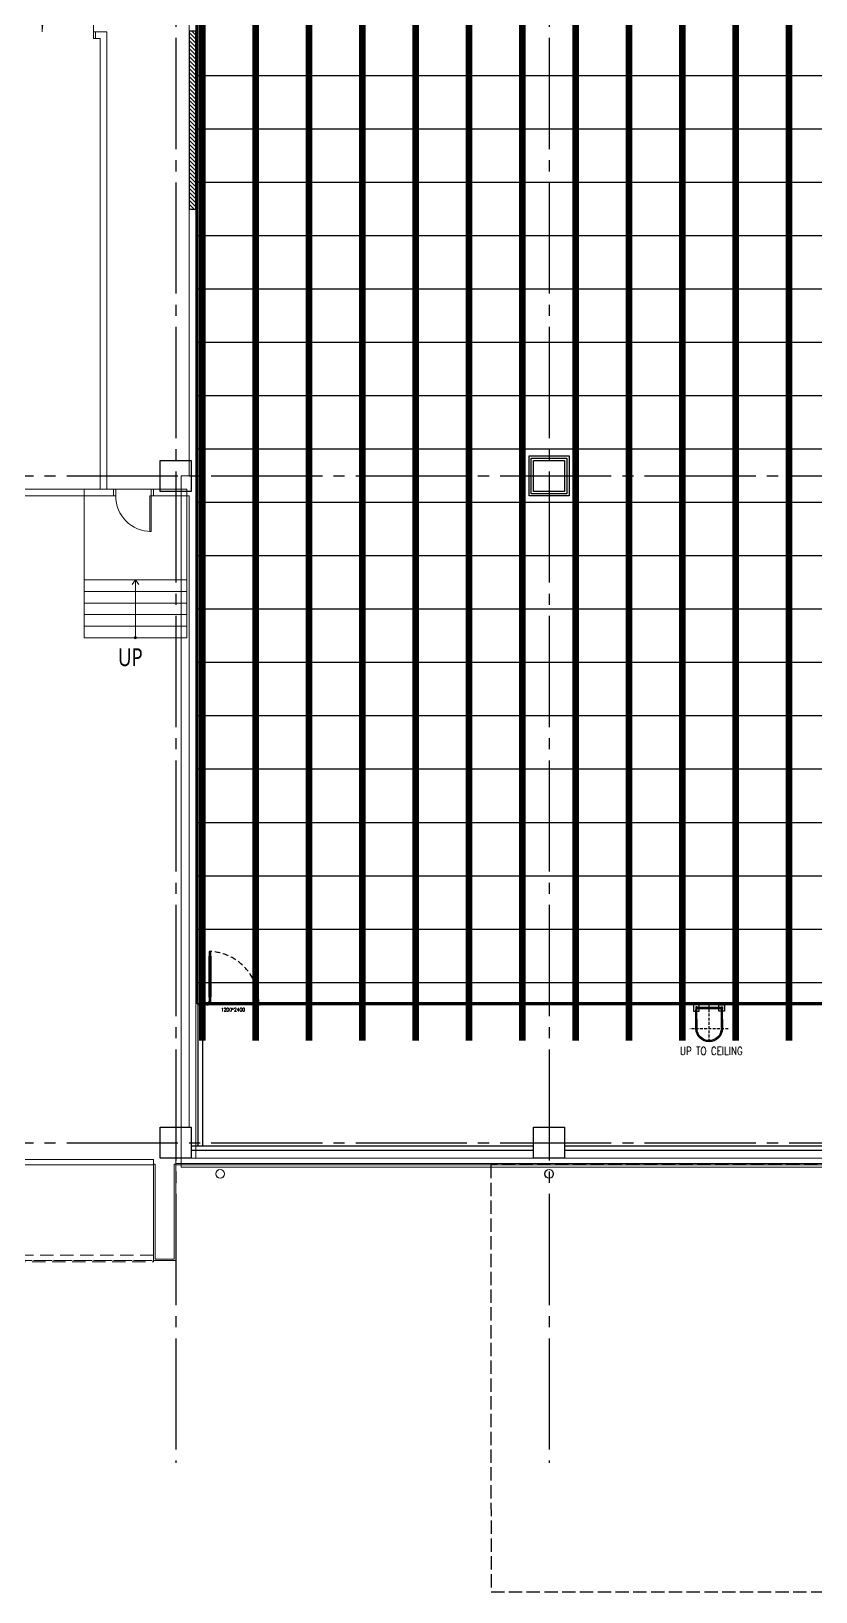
# Model space of a CAD drawing. Header units: millimetres. Extents: x -960 to 41501, y -1010 to 11880.
# Drawn here: x 1475 to 3240, y -1010 to 2500 of the extents above; entities that cross this region are included whole.
import ezdxf
from ezdxf.enums import TextEntityAlignment as Align

# ---------------------------------------------------------------- set-up
doc = ezdxf.new("R2010")
doc.units = ezdxf.units.MM
doc.header["$LTSCALE"] = 100
for name, pattern in [('188K-SM-03-F10-ARCH-PA-Y2257103$0$18P6-SM-03-C40-ARCH-PA-Y2211058$0$DASHED', [19.05, 12.7, -6.35]), ('188K-SM-03-F10-ARCH-PA-Y2257103$0$AP5A-SM-03-F20-ARCH-PA-Y2230801+Y2230803$0$ALL-PA-TXT-Y2221201$0$DASHED', [19.05, 12.7, -6.35]), ('X-S-FAB-L10$0$COL-CEN-LIN', [3.25, 2.5, -0.25, 0.25, -0.25]), ('X-S-FAB-L10$0$HIDDEN', [0.4, 0.3, -0.1]), ('X-S-FAB-L10$0$JJP_虛線(退縮線、投影線、地下室範圍、非屬本工程、圖面分區)', [0.45, 0.3, -0.15])]:
    doc.linetypes.add(name, pattern=pattern)
for name, color, linetype in [('0-XREF', 7, 'Continuous'), ('188K-SM-03-F10-ARCH-CEIL-Y2257103$0$K-CEIL-4.2', 6, 'Continuous'), ('188K-SM-03-F10-ARCH-CEIL-Y2257103$0$K-CEIL-4.2-AREA', 6, 'Continuous'), ('188K-SM-03-F10-ARCH-CEIL-Y2257103$0$K-鋼構', 111, 'Continuous'), ('188K-SM-03-F10-ARCH-PA-Y2257103$0$K-0-TXT-高度', 1, 'Continuous'), ('188K-SM-03-F10-ARCH-PA-Y2257103$0$K-Door', 53, 'Continuous'), ('188K-SM-03-F10-ARCH-PA-Y2257103$0$K-P-LAD-420', 53, 'Continuous'), ('188K-SM-03-F10-ARCH-PA-Y2257103$0$K-P1S-4.2-單抗', 53, 'Continuous'), ('188K-SM-03-F10-ARCH-PA-Y2257103$0$K-岩棉 2hr 7.5-單抗', 53, 'Continuous'), ('188K-SM-03-F10-ARCH-PA-Y2257103$0$K-岩棉 2hr 7.5-非抗', 53, 'Continuous'), ('X-S-FAB-L10$0$0-DIM-TXT', 8, 'Continuous'), ('X-S-FAB-L10$0$A-OBJE-MEP', 8, 'Continuous'), ('X-S-FAB-L10$0$A-STRS', 8, 'Continuous'), ('X-S-FAB-L10$0$A-TEXT', 8, 'Continuous'), ('X-S-FAB-L10$0$A-WALL-EX', 8, 'Continuous'), ('X-S-FAB-L10$0$A-WALL-IN', 8, 'Continuous'), ('X-S-FAB-L10$0$A-WALL-IN.200K', 8, 'Continuous'), ('X-S-FAB-L10$0$BLOCK', 8, 'Continuous'), ('X-S-FAB-L10$0$CCL', 8, 'X-S-FAB-L10$0$COL-CEN-LIN'), ('X-S-FAB-L10$0$COL-S', 8, 'Continuous'), ('X-S-FAB-L10$0$Door', 8, 'Continuous'), ('X-S-FAB-L10$0$HID', 8, 'X-S-FAB-L10$0$HIDDEN'), ('X-S-FAB-L10$0$S-FNDN', 8, 'Continuous'), ('X-S-FAB-L10$0$S-SLAB-SHOW', 8, 'Continuous'), ('X-S-FAB-L10$0$WALL_188K_IN', 8, 'Continuous')]:
    doc.layers.add(name, color=color, linetype=linetype)
doc.layers.add('188K-SM-03-F10-ARCH-CEIL-Y2257103$0$K-吊點-標準', color=6, linetype='Continuous', lineweight=9)
doc.styles.add('188K-SM-03-F10-ARCH-PA-Y2257103$0$18P2-XFDP10$0$AA-TXT', font='simplex.shx', dxfattribs={"width": 0.8, "bigfont": 'chineset.shx'})
doc.styles.add('188K-SM-03-F10-ARCH-PA-Y2257103$0$AP5A-SM-03-F20-ARCH-PA-Y2230801+Y2230803$0$ALL-PA-TXT-Y2221201$0$Standard', font='txt.shx', dxfattribs={"bigfont": 'chineset.shx'})
doc.styles.add('X-S-FAB-L10$0$CHINA', font='simplex.shx', dxfattribs={"width": 0.75, "bigfont": 'chineset.shx'})
doc.styles.add('X-S-FAB-L10$0$Standard', font='', dxfattribs={"width": 0.8})
doc.styles.add('X-S-FAB-L10$0$TG_NOTE_TEXT', font='simplex.shx', dxfattribs={"width": 0.75, "bigfont": 'chineset.shx'})
doc.styles.get('X-S-FAB-L10$0$Standard').set_extended_font_data('Microsoft JhengHei')

# ---------------------------------------------------------------- blocks, each defined once
blk = doc.blocks.new('X-S-FAB-L10$0$FAB2-L05')
at = {"layer": 'X-S-FAB-L10$0$CCL'}
for p, q in [((-24360, 11005), (-24360, 0)), ((-23520, 11005), (-23520, 0)), ((-26880, 2220), (1210, 2220)), ((-26880, 720), (1210, 720))]:
    blk.add_line(p, q, dxfattribs=at)
at = {"layer": 'X-S-FAB-L10$0$COL-S'}
for points in [[(-24395, 2255), (-24325, 2255), (-24325, 2185), (-24395, 2185)], [(-23555, 2255), (-23485, 2255), (-23485, 2185), (-23555, 2185)], [(-24395, 755), (-24325, 755), (-24325, 685), (-24395, 685)], [(-23555, 755), (-23485, 755), (-23485, 685), (-23555, 685)]]:
    blk.add_lwpolyline(points, close=True, dxfattribs=at)
blk = doc.blocks.new('X-S-FAB-L10$0$萬用門(22改)-REVISED[9]_1')
at = {"layer": 'X-S-FAB-L10$0$Door', "color": 4, "lineweight": 0}
for p, q in [((1665, 1470), (1660, 1470)), ((1660, 1470), (1660, 1455)), ((1660, 1455), (1665, 1455)), ((1665, 1455), (1665, 1470)), ((1742, 1375), (1742, 1455)), ((1742, 1455), (1745, 1455)), ((1750, 1470), (1745, 1470)), ((1745, 1470), (1745, 1455)), ((1745, 1455), (1745, 1375)), ((1745, 1455), (1750, 1455)), ((1750, 1455), (1750, 1470)), ((1745, 1375), (1742, 1375))]:
    blk.add_line(p, q, dxfattribs=at)
blk.add_arc((1745, 1455), 80, 180, 270, dxfattribs=at)
blk = doc.blocks.new('X-S-FAB-L10')
at = {"layer": 'X-S-FAB-L10$0$WALL_188K_IN'}
h = blk.add_hatch(dxfattribs=at)
h.set_pattern_fill('LINE', color=256, scale=2, angle=135)
h.set_pattern_definition([(135, (1845, 2401.6165), (-4.49013, -4.49013), [])])
h.paths.add_polyline_path([(1845, 2100), (1845, 2500), (1830, 2500), (1830, 2100)])
at = {"layer": 'X-S-FAB-L10$0$A-OBJE-MEP', "lineweight": 0, "flags": 128}
for points in [[(1909.5, -70, 1), (1890.5, -70, 1)], [(2649.5, -70, 1), (2630.5, -70, 1)]]:
    blk.add_lwpolyline(points, format="xyb", close=True, dxfattribs=at)
at = {"layer": 'X-S-FAB-L10$0$A-OBJE-MEP', "lineweight": 0}
for centre in [(1900, -70), (2640, -70)]:
    blk.add_circle(centre, 10, dxfattribs=at)
at = {"layer": 'X-S-FAB-L10$0$A-STRS', "lineweight": 0}
for p, q in [((1825, 1266), (1594, 1266)), ((1594, 1266), (1594, 1136)), ((1825, 1266), (1594, 1266)), ((1594, 1266), (1594, 1240)), ((1709.5, 1266), (1702, 1256)), ((1709.5, 1240), (1709.5, 1266)), ((1717, 1256), (1709.5, 1266)), ((1825, 1136), (1825, 1266)), ((1825, 1240), (1825, 1266)), ((1594, 1240), (1825, 1240)), ((1825, 1240), (1594, 1240)), ((1594, 1240), (1594, 1214)), ((1594, 1240), (1825, 1240)), ((1709.5, 1162), (1709.5, 1240)), ((1825, 1214), (1825, 1240)), ((1594, 1214), (1825, 1214)), ((1825, 1214), (1594, 1214)), ((1594, 1214), (1594, 1188)), ((1594, 1214), (1825, 1214)), ((1825, 1188), (1825, 1214)), ((1594, 1188), (1825, 1188)), ((1825, 1188), (1594, 1188)), ((1594, 1188), (1594, 1162)), ((1594, 1188), (1825, 1188)), ((1594, 1162), (1825, 1162)), ((1825, 1162), (1594, 1162)), ((1594, 1162), (1594, 1136)), ((1594, 1162), (1825, 1162)), ((1709.5, 1136), (1709.5, 1162)), ((1825, 1162), (1825, 1188)), ((1825, 1136), (1825, 1162)), ((1594, 1136), (1825, 1136)), ((1594, 1136), (1825, 1136))]:
    blk.add_line(p, q, dxfattribs=at)
at = {"layer": 'X-S-FAB-L10$0$A-STRS', "lineweight": 0, "flags": 128}
blk.add_lwpolyline([(1712, 1136, 1), (1707, 1136, 1)], format="xyb", close=True, dxfattribs=at)
at = {"layer": 'X-S-FAB-L10$0$A-WALL-EX', "lineweight": 0}
blk.add_line((6815, -46.5), (1800, -46.5), dxfattribs=at)
at = {"layer": 'X-S-FAB-L10$0$A-WALL-EX', "linetype": 'X-S-FAB-L10$0$JJP_虛線(退縮線、投影線、地下室範圍、非屬本工程、圖面分區)', "lineweight": 0}
blk.add_line((-38, -265), (1750, -265), dxfattribs=at)
at = {"layer": 'X-S-FAB-L10$0$A-WALL-EX', "lineweight": 0, "flags": 128}
for points in [[(6815, -35), (1800, -35)], [(1800, -46.5), (1800, -35)], [(1750, -38), (1450, -38)], [(1450, -50), (1750, -50)], [(1750, -50), (1750, -38)], [(1753.5, -48.2), (1750, -48.2)], [(1750, -48.2), (1750, -261.5)], [(1750, -50), (1750, -265)], [(1750, -50), (1750, -265)], [(1750, -50), (1750, -265)], [(1750, -50), (1750, -265)], [(1753.5, -261.5), (1753.5, -48.2)], [(1800, -48.2), (1796.5, -48.2)], [(1796.5, -48.2), (1796.5, -261.5)], [(1800, -48.2), (1800, -46.5)], [(1800, -265), (1800, -50)], [(1800, -50), (6815, -50)], [(1800, -50), (6815, -50)], [(1800, -50), (6815, -50)], [(1800, -50), (6815, -50)], [(1800, -50), (6815, -50)], [(1800, -50), (6815, -50)], [(1800, -50), (6815, -50)], [(1800, -50), (6815, -50)], [(1750, -265), (1753.5, -265)], [(1796.5, -261.5), (1753.5, -261.5)], [(1753.5, -265), (1796.5, -265)], [(1796.5, -265), (1800, -265)]]:
    blk.add_lwpolyline(points, dxfattribs=at)
at = {"layer": 'X-S-FAB-L10$0$A-WALL-EX', "linetype": 'X-S-FAB-L10$0$JJP_虛線(退縮線、投影線、地下室範圍、非屬本工程、圖面分區)', "lineweight": 0, "flags": 128}
for points in [[(-53, -268), (1750, -268)], [(-50, -265), (1750, -265)], [(1750, -253), (-38, -253)], [(1750, -253), (-38, -253)], [(1750, -253), (-38, -253)], [(-38, -265), (1750, -265)], [(1750, -268), (1750, -253)], [(1750, -265), (1750, -253)], [(1750, -265), (1750, -253)], [(1750, -265), (1750, -265)]]:
    blk.add_lwpolyline(points, dxfattribs=at)
at = {"layer": 'X-S-FAB-L10$0$A-WALL-IN', "lineweight": 0}
for p, q in [((1845, 2500), (1830, 2500)), ((1845, 2100), (1830, 2100)), ((1660, 1455), (1660, 1470)), ((1750, 1455), (1750, 1470))]:
    blk.add_line(p, q, dxfattribs=at)
at = {"layer": 'X-S-FAB-L10$0$A-WALL-IN', "lineweight": 0, "flags": 128}
for points in [[(1845, 2500), (1845, 6750)], [(1830, 2755), (1830, 2500)], [(1830, 2100), (1830, 1535)], [(1845, -35), (1845, 2100)], [(-38.1, 1455), (1660, 1455)], [(1660, 1470), (935, 1470)], [(1765, 1470), (1750, 1470)], [(1750, 1455), (1830, 1455)], [(1830, 1455), (1830, 35)], [(1835, -35), (1845, -35)]]:
    blk.add_lwpolyline(points, dxfattribs=at)
at = {"layer": 'X-S-FAB-L10$0$A-WALL-IN.200K', "lineweight": 0}
for p, q in [((1620, 2499), (1624.3, 2499)), ((1620, 2484), (1620, 2499)), ((1645, 2499), (1620, 2499)), ((1645, 2499), (1645, 2484)), ((1620, 2484), (1624.3, 2484)), ((1620, 2484), (1630, 2484)), ((1630, 2484), (1630, 1470)), ((1645, 1470), (1645, 2484))]:
    blk.add_line(p, q, dxfattribs=at)
at = {"layer": 'X-S-FAB-L10$0$COL-S'}
for p, q in [((1765, 1535), (1835, 1535)), ((1765, 1465), (1765, 1535)), ((1835, 1535), (1835, 1465)), ((2605, 1535), (2675, 1535)), ((2605, 1465), (2605, 1535)), ((2675, 1535), (2675, 1465)), ((1835, 1465), (1765, 1465)), ((2675, 1465), (2605, 1465)), ((1765, 35), (1835, 35)), ((1765, -35), (1765, 35)), ((1835, 35), (1835, -35)), ((2605, 35), (2675, 35)), ((2605, -35), (2605, 35)), ((2675, 35), (2675, -35)), ((1835, -35), (1765, -35)), ((2675, -35), (2605, -35))]:
    blk.add_line(p, q, dxfattribs=at)
at = {"layer": 'X-S-FAB-L10$0$Door', "lineweight": 0}
for p, q in [((1615, 2499), (1615, 2614)), ((1615, 2484), (1615, 2499)), ((1615, 2499), (1620, 2499)), ((1620, 2499), (1620, 2484)), ((1620, 2484), (1620, 2499)), ((1620, 2484), (1620, 2499)), ((1620, 2499), (1624.3, 2499)), ((1620, 2499), (1624.3, 2499)), ((1620, 2484), (1615, 2484)), ((1620, 2484), (1624.3, 2484)), ((1620, 2484), (1624.3, 2484))]:
    blk.add_line(p, q, dxfattribs=at)
for centre, start, end in [((1385, 2499), 0, 90), ((1615, 2499), 90, 180)]:
    blk.add_arc(centre, 115, start, end, dxfattribs=at)
at = {"layer": 'X-S-FAB-L10$0$HID'}
for p, q in [((6803.5, -50), (2509.1, -50)), ((2509.1, -50), (2509.4, -1010)), ((2509.4, -1010), (17209, -1010))]:
    blk.add_line(p, q, dxfattribs=at)
at = {"layer": 'X-S-FAB-L10$0$S-FNDN', "lineweight": 0, "flags": 128}
blk.add_lwpolyline([(4350, 7470), (1830, 7470), (1830, 1500), (1812.5, 1500), (1812.5, -55), (9330, -55), (9330, 7470)], close=True, dxfattribs=at)
at = {"layer": 'X-S-FAB-L10$0$S-SLAB-SHOW', "lineweight": 0, "flags": 128}
blk.add_lwpolyline([(1594, 1266), (1825, 1266), (1825, 1470), (1594, 1470)], close=True, dxfattribs=at)
at = {"layer": 'X-S-FAB-L10$0$WALL_188K_IN'}
blk.add_lwpolyline([(1845, 2100), (1845, 2500), (1830, 2500), (1830, 2100)], close=True, dxfattribs=at)
at = {"layer": 'X-S-FAB-L10$0$BLOCK'}
blk.add_blockref('X-S-FAB-L10$0$FAB2-L05', (26160, -720), dxfattribs=at)
at = {"layer": 'X-S-FAB-L10$0$Door', "lineweight": 0}
blk.add_blockref('X-S-FAB-L10$0$萬用門(22改)-REVISED[9]_1', (0, 0), dxfattribs=at)
at = {"style": 'X-S-FAB-L10$0$TG_NOTE_TEXT', "width": 0.5, "flags": 1}
for p in [(7463.3, 9020), (18268.3, 8649), (11197.8, 4800.2), (16485.8, 4800.2), (25420.3, 2635), (13360, 320, 0), (7463.3, -33.3)]:
    blk.add_attdef('WH', text='', height=20, dxfattribs=at).set_placement(p, align=Align.BOTTOM_LEFT)
at = {"width": 0.5}
for style, p in [('X-S-FAB-L10$0$TG_NOTE_TEXT', (7585, 9020)), ('X-S-FAB-L10$0$TG_NOTE_TEXT', (18390, 8649)), ('X-S-FAB-L10$0$TG_NOTE_TEXT', (11117.5, 4813.5)), ('X-S-FAB-L10$0$TG_NOTE_TEXT', (16607.5, 4813.5)), ('X-S-FAB-L10$0$TG_NOTE_TEXT', (25350, 2635)), ('X-S-FAB-L10$0$Standard', (13129.4, 325, 0)), ('X-S-FAB-L10$0$TG_NOTE_TEXT', (7585, -20))]:
    blk.add_attdef('DESC', text='', height=10, dxfattribs=dict(at, style=style)).set_placement(p, align=Align.BOTTOM_LEFT)
for tag, style, p in [('TYPE', 'X-S-FAB-L10$0$TG_NOTE_TEXT', (7619.3, 9020)), ('NO', 'X-S-FAB-L10$0$TG_NOTE_TEXT', (7650.1, 9020)), ('TYPE', 'X-S-FAB-L10$0$TG_NOTE_TEXT', (18424.2, 8649)), ('NO', 'X-S-FAB-L10$0$TG_NOTE_TEXT', (18455, 8649)), ('NO', 'X-S-FAB-L10$0$TG_NOTE_TEXT', (11088.6, 4813.5)), ('TYPE', 'X-S-FAB-L10$0$TG_NOTE_TEXT', (11151.8, 4813.5)), ('TYPE', 'X-S-FAB-L10$0$TG_NOTE_TEXT', (16641.8, 4813.5)), ('NO', 'X-S-FAB-L10$0$TG_NOTE_TEXT', (16672.6, 4813.5)), ('NO', 'X-S-FAB-L10$0$TG_NOTE_TEXT', (25313, 2635)), ('TYPE', 'X-S-FAB-L10$0$TG_NOTE_TEXT', (25350, 2635)), ('NO', 'X-S-FAB-L10$0$Standard', (13100, 320, 0)), ('TYPE', 'X-S-FAB-L10$0$Standard', (13129.4, 320, 0)), ('TYPE', 'X-S-FAB-L10$0$TG_NOTE_TEXT', (7619.3, -20)), ('NO', 'X-S-FAB-L10$0$TG_NOTE_TEXT', (7650.1, -20))]:
    blk.add_attdef(tag, text='', height=10, dxfattribs=dict(at, style=style)).set_placement(p, align=Align.BOTTOM_RIGHT)
for rotation, style, p in [(180, 'X-S-FAB-L10$0$Standard', (317.6, 7480)), (180, 'X-S-FAB-L10$0$Standard', (1217.6, 7480)), (90, 'X-S-FAB-L10$0$TG_NOTE_TEXT', (24310, 3647.5)), (270, 'X-S-FAB-L10$0$TG_NOTE_TEXT', (17080, 1605))]:
    blk.add_attdef('DESC', text='', height=10, rotation=rotation, dxfattribs=dict(at, style=style)).set_placement(p, align=Align.BOTTOM_LEFT)
for tag, rotation, style, p in [('TYPE', 180, 'X-S-FAB-L10$0$Standard', (317.6, 7480)), ('NO', 180, 'X-S-FAB-L10$0$Standard', (347, 7480)), ('TYPE', 180, 'X-S-FAB-L10$0$Standard', (1217.6, 7480)), ('NO', 180, 'X-S-FAB-L10$0$Standard', (1247, 7480)), ('TYPE', 90, 'X-S-FAB-L10$0$TG_NOTE_TEXT', (24310, 3647.5)), ('NO', 90, 'X-S-FAB-L10$0$TG_NOTE_TEXT', (24310, 3610.5)), ('TYPE', 270, 'X-S-FAB-L10$0$TG_NOTE_TEXT', (17080, 1605)), ('NO', 270, 'X-S-FAB-L10$0$TG_NOTE_TEXT', (17080, 1573))]:
    blk.add_attdef(tag, text='', height=10, rotation=rotation, dxfattribs=dict(at, style=style)).set_placement(p, align=Align.BOTTOM_RIGHT)
at = {"style": 'X-S-FAB-L10$0$TG_NOTE_TEXT', "width": 0.5, "flags": 1}
for rotation, p in [(180, (43, 7480)), (180, (943, 7480)), (90, (24310, 3717.8)), (270, (17080, 1711.7))]:
    blk.add_attdef('WH', text='', height=20, rotation=rotation, dxfattribs=at).set_placement(p, align=Align.BOTTOM_LEFT)
at = {"layer": 'X-S-FAB-L10$0$0-DIM-TXT', "style": 'X-S-FAB-L10$0$CHINA', "width": 0.75}
for p in [(667.4, 7855.1, -2689.4), (22627.4, 6728.8), (25644.7, 6728.8), (24778.8, 5569.1), (1118.3, 4980), (417.8, 4594.6), (23874.8, 4355), (22927.4, 4330.1), (23749.9, 3901.4), (417.8, 3765.2), (1118.3, 3730), (417.8, 3115.8), (536.9, 2227.8), (16909, 1782.7), (888.4, 880.5), (16977.4, 750), (18878.8, 750), (21364, 526.9), (25641.2, 553.2)]:
    blk.add_attdef('HIG', text='', height=80, dxfattribs=at).set_placement(p, align=Align.MIDDLE_LEFT)
at = {"layer": 'X-S-FAB-L10$0$A-TEXT', "style": 'X-S-FAB-L10$0$Standard', "width": 0.8}
blk.add_text('UP', height=40, dxfattribs=at).set_placement((1670.2, 1072.3))
blk = doc.blocks.new('188K-SM-03-F10-ARCH-CEIL-Y2257103$0$A$C2CA95053')
h = blk.add_hatch(color=256)
edge = h.paths.add_edge_path()
edge.add_arc((0, 0), 0.5, 0, 360)
for p, q in [((3.2, 3.2), (-3.2, -3.2)), ((3.2, -3.2), (-3.2, 3.2))]:
    blk.add_line(p, q)
blk.add_lwpolyline([(-1.6, 2.5), (-1.6, -2.5), (1.6, -2.5), (1.6, 2.5)], close=True)
for radius in [4.5, 0.5]:
    blk.add_circle((0, 0), radius)
blk = doc.blocks.new('188K-SM-03-F10-ARCH-CEIL-Y2257103$0$天花板吊點-附調整片 - 3_8_螺桿吊架 100 mm 高調整片-V1-1FL')
blk.add_blockref('188K-SM-03-F10-ARCH-CEIL-Y2257103$0$A$C2CA95053', (0, 0))
blk = doc.blocks.new('188K-SM-03-F10-ARCH-CEIL-Y2257103')
at = {"layer": '188K-SM-03-F10-ARCH-CEIL-Y2257103$0$K-CEIL-4.2'}
for p, q in [((1860, 312.7), (1860, 8632.2)), ((1980, 312.7), (1980, 8632.2)), ((2100, 312.7), (2100, 8632.2)), ((2220, 312.7), (2220, 8632.2)), ((2340, 312.7), (2340, 8632.2)), ((2460, 312.7), (2460, 8632.2)), ((2580, 312.7), (2580, 8632.2)), ((2700, 312.7), (2700, 8632.2)), ((2820, 312.7), (2820, 8632.2)), ((2940, 312.7), (2940, 8632.2)), ((3060, 312.7), (3060, 8632.2)), ((3180, 312.7), (3180, 8632.2)), ((24297.2, 2400), (1847.7, 2400)), ((5047.2, 2280), (1847.7, 2280)), ((5047.2, 2160), (1847.7, 2160)), ((16747.2, 2040), (1847.7, 2040)), ((16747.2, 1920), (1847.7, 1920)), ((16747.2, 1800), (1847.7, 1800)), ((16747.2, 1680), (1847.7, 1680)), ((16747.2, 1560), (1847.7, 1560)), ((16747.2, 1440), (1847.7, 1440)), ((16747.2, 1320), (1847.7, 1320)), ((16747.2, 1200), (1847.7, 1200)), ((16747.2, 1080), (1847.7, 1080)), ((16747.2, 960), (1847.7, 960)), ((16747.2, 840), (1847.7, 840)), ((16747.2, 720), (1847.7, 720)), ((16747.2, 600), (1847.7, 600)), ((16747.2, 480), (1847.7, 480)), ((16747.2, 360), (1847.7, 360))]:
    blk.add_line(p, q, dxfattribs=at)
at = {"layer": '188K-SM-03-F10-ARCH-CEIL-Y2257103$0$K-CEIL-4.2-AREA', "elevation": 0}
blk.add_lwpolyline([(16747.2, 312.7), (14882.2, 312.7), (14882.2, 42.7), (14157.7, 42.7), (14157.7, 312.7), (1847.7, 312.7), (1847.7, 8305.8), (1767.7, 8305.8), (1767.7, 8632.2), (17592.2, 8632.2)], dxfattribs=at)
at = {"layer": '188K-SM-03-F10-ARCH-CEIL-Y2257103$0$K-CEIL-4.2-AREA'}
blk.add_lwpolyline([(2605, 1535), (2675, 1535), (2675, 1465), (2605, 1465)], close=True, dxfattribs=at)
at = {"layer": '188K-SM-03-F10-ARCH-CEIL-Y2257103$0$K-鋼構', "const_width": 15, "elevation": 0}
for points in [[(1860, 8769.9), (1860, 230)], [(1980, 8769.9), (1980, 230)], [(2100, 8769.9), (2100, 230)], [(2220, 8769.9), (2220, 230)], [(2340, 8769.9), (2340, 230)], [(2460, 8769.9), (2460, 230)], [(2580, 8769.9), (2580, 230)], [(2700, 8769.9), (2700, 230)], [(2820, 8769.9), (2820, 230)], [(2940, 8769.9), (2940, 230)], [(3060, 8769.9), (3060, 230)], [(3180, 8769.9), (3180, 230)]]:
    blk.add_lwpolyline(points, dxfattribs=at)
at = {"layer": '188K-SM-03-F10-ARCH-CEIL-Y2257103$0$K-吊點-標準', "color": 170, "lineweight": 18, "rotation": 179.9999999999997}
for p in [(1860, 2415), (1860, 2385), (1980, 2415), (1980, 2385), (2100, 2415), (2100, 2385), (2220, 2415), (2220, 2385), (2340, 2415), (2340, 2385), (2460, 2415), (2460, 2385), (2580, 2415), (2580, 2385), (2700, 2415), (2700, 2385), (2820, 2415), (2820, 2385), (2940, 2415), (2940, 2385), (3060, 2415), (3060, 2385), (3180, 2415), (3180, 2385), (1860, 2295), (1980, 2295), (2100, 2295), (2220, 2295), (2340, 2295), (2460, 2295), (2580, 2295), (2700, 2295), (2820, 2295), (2940, 2295), (3060, 2295), (3180, 2295), (1860, 2265), (1980, 2265), (2100, 2265), (2220, 2265), (2340, 2265), (2460, 2265), (2580, 2265), (2700, 2265), (2820, 2265), (2940, 2265), (3060, 2265), (3180, 2265), (1860, 2175), (1980, 2175), (2100, 2175), (2220, 2175), (2340, 2175), (2460, 2175), (2580, 2175), (2700, 2175), (2820, 2175), (2940, 2175), (3060, 2175), (3180, 2175), (1860, 2145), (1980, 2145), (2100, 2145), (2220, 2145), (2340, 2145), (2460, 2145), (2580, 2145), (2700, 2145), (2820, 2145), (2940, 2145), (3060, 2145), (3180, 2145), (1860, 2055), (1980, 2055), (2100, 2055), (2220, 2055), (2340, 2055), (2460, 2055), (2580, 2055), (2700, 2055), (2820, 2055), (2940, 2055), (3060, 2055), (3180, 2055), (1860, 2025), (1980, 2025), (2100, 2025), (2220, 2025), (2340, 2025), (2460, 2025), (2580, 2025), (2700, 2025), (2820, 2025), (2940, 2025), (3060, 2025), (3180, 2025), (1860, 1935), (1980, 1935), (2100, 1935), (2220, 1935), (2340, 1935), (2460, 1935), (2580, 1935), (2700, 1935), (2820, 1935), (2940, 1935), (3060, 1935), (3180, 1935), (1860, 1905), (1980, 1905), (2100, 1905), (2220, 1905), (2340, 1905), (2460, 1905), (2580, 1905), (2700, 1905), (2820, 1905), (2940, 1905), (3060, 1905), (3180, 1905), (1860, 1815), (1980, 1815), (2100, 1815), (2220, 1815), (2340, 1815), (2460, 1815), (2580, 1815), (2700, 1815), (2820, 1815), (2940, 1815), (3060, 1815), (3180, 1815), (1860, 1785), (1980, 1785), (2100, 1785), (2220, 1785), (2340, 1785), (2460, 1785), (2580, 1785), (2700, 1785), (2820, 1785), (2940, 1785), (3060, 1785), (3180, 1785), (1860, 1695), (1980, 1695), (2100, 1695), (2220, 1695), (2340, 1695), (2460, 1695), (2580, 1695), (2700, 1695), (2820, 1695), (2940, 1695), (3060, 1695), (3180, 1695), (1860, 1665), (1980, 1665), (2100, 1665), (2220, 1665), (2340, 1665), (2460, 1665), (2580, 1665), (2700, 1665), (2820, 1665), (2940, 1665), (3060, 1665), (3180, 1665), (1860, 1575), (1860, 1545), (1980, 1575), (1980, 1545), (2100, 1575), (2100, 1545), (2220, 1575), (2220, 1545), (2340, 1575), (2340, 1545), (2460, 1575), (2460, 1545), (2580, 1575), (2580, 1545), (2700, 1575), (2700, 1545), (2820, 1575), (2820, 1545), (2940, 1575), (2940, 1545), (3060, 1575), (3060, 1545), (3180, 1575), (3180, 1545), (1860, 1455), (1980, 1455), (2100, 1455), (2220, 1455), (2340, 1455), (2460, 1455), (2580, 1455), (2700, 1455), (2820, 1455), (2940, 1455), (3060, 1455), (3180, 1455), (1860, 1425), (1980, 1425), (2100, 1425), (2220, 1425), (2340, 1425), (2460, 1425), (2580, 1425), (2700, 1425), (2820, 1425), (2940, 1425), (3060, 1425), (3180, 1425), (1860, 1335), (1980, 1335), (2100, 1335), (2220, 1335), (2340, 1335), (2460, 1335), (2580, 1335), (2700, 1335), (2820, 1335), (2940, 1335), (3060, 1335), (3180, 1335), (1860, 1305), (1980, 1305), (2100, 1305), (2220, 1305), (2340, 1305), (2460, 1305), (2580, 1305), (2700, 1305), (2820, 1305), (2940, 1305), (3060, 1305), (3180, 1305), (1860, 1215), (1980, 1215), (2100, 1215), (2220, 1215), (2340, 1215), (2460, 1215), (2580, 1215), (2700, 1215), (2820, 1215), (2940, 1215), (3060, 1215), (3180, 1215), (1860, 1185), (1980, 1185), (2100, 1185), (2220, 1185), (2340, 1185), (2460, 1185), (2580, 1185), (2700, 1185), (2820, 1185), (2940, 1185), (3060, 1185), (3180, 1185), (1860, 1095), (1980, 1095), (2100, 1095), (2220, 1095), (2340, 1095), (2460, 1095), (2580, 1095), (2700, 1095), (2820, 1095), (2940, 1095), (3060, 1095), (3180, 1095), (1860, 1065), (1980, 1065), (2100, 1065), (2220, 1065), (2340, 1065), (2460, 1065), (2580, 1065), (2700, 1065), (2820, 1065), (2940, 1065), (3060, 1065), (3180, 1065), (1860, 975), (1860, 945), (1980, 975), (1980, 945), (2100, 975), (2100, 945), (2220, 975), (2220, 945), (2340, 975), (2340, 945), (2460, 975), (2460, 945), (2580, 975), (2580, 945), (2700, 975), (2700, 945), (2820, 975), (2820, 945), (2940, 975), (2940, 945), (3060, 975), (3060, 945), (3180, 975), (3180, 945), (1860, 855), (1980, 855), (2100, 855), (2220, 855), (2340, 855), (2460, 855), (2580, 855), (2700, 855), (2820, 855), (2940, 855), (3060, 855), (3180, 855), (1860, 825), (1980, 825), (2100, 825), (2220, 825), (2340, 825), (2460, 825), (2580, 825), (2700, 825), (2820, 825), (2940, 825), (3060, 825), (3180, 825), (1860, 735), (1980, 735), (2100, 735), (2220, 735), (2340, 735), (2460, 735), (2580, 735), (2700, 735), (2820, 735), (2940, 735), (3060, 735), (3180, 735), (1860, 705), (1980, 705), (2100, 705), (2220, 705), (2340, 705), (2460, 705), (2580, 705), (2700, 705), (2820, 705), (2940, 705), (3060, 705), (3180, 705), (1860, 615), (1980, 615), (2100, 615), (2220, 615), (2340, 615), (2460, 615), (2580, 615), (2700, 615), (2820, 615), (2940, 615), (3060, 615), (3180, 615), (1860, 585), (1980, 585), (2100, 585), (2220, 585), (2340, 585), (2460, 585), (2580, 585), (2700, 585), (2820, 585), (2940, 585), (3060, 585), (3180, 585), (1860, 495), (1980, 495), (2100, 495), (2220, 495), (2340, 495), (2460, 495), (2580, 495), (2700, 495), (2820, 495), (2940, 495), (3060, 495), (3180, 495), (1860, 465), (1980, 465), (2100, 465), (2220, 465), (2340, 465), (2460, 465), (2580, 465), (2700, 465), (2820, 465), (2940, 465), (3060, 465), (3180, 465), (1860, 375), (1980, 375), (2100, 375), (2220, 375), (2340, 375), (2460, 375), (2580, 375), (2700, 375), (2820, 375), (2940, 375), (3060, 375), (3180, 375), (1860, 337.7, 0), (1980, 337.7, 0), (2100, 337.7, 0), (2220, 337.7, 0), (2340, 337.7, 0), (2460, 337.7, 0), (2580, 337.7, 0), (2700, 337.7, 0), (2820, 337.7, 0), (2940, 337.7, 0), (3060, 337.7, 0), (3180, 337.7, 0)]:
    blk.add_blockref('188K-SM-03-F10-ARCH-CEIL-Y2257103$0$天花板吊點-附調整片 - 3_8_螺桿吊架 100 mm 高調整片-V1-1FL', p, dxfattribs=at)
blk = doc.blocks.new('188K-SM-03-F10-ARCH-PA-Y2257103$0$單開庫板門-1200x2400)圓型拉環鎖+輔助鎖)')
at = {"ltscale": 0.1}
for p, q in [((26008.6, -11403.6), (26004.5, -11403.6)), ((26004.5, -11403.6), (26004.5, -11414.1)), ((26008.6, -11414.1), (26008.6, -11403.6)), ((26004.5, -11414.1), (26004.5, -11415.3)), ((26004.5, -11414.1), (26008.6, -11414.1)), ((26004.5, -11415.4), (26004.6, -11415.5)), ((26008.6, -11414), (26004.6, -11414)), ((26004.6, -11414.3), (26004.6, -11414.2)), ((26004.6, -11415.3), (26004.6, -11414.5)), ((26004.7, -11414.1), (26006.5, -11414.1)), ((26005.1, -11414.4), (26004.7, -11414.4)), ((26004.7, -11414.5), (26005.1, -11414.5)), ((26004.7, -11414.5), (26004.7, -11506)), ((26004.7, -11506), (26004.7, -11414.5)), ((26004.7, -11414.5), (26004.7, -11414.5)), ((26004.7, -11415.4), (26004.7, -11415.3)), ((26005.2, -11414.4), (26005.2, -11414.4)), ((26006.5, -11414.1), (26006.6, -11414.1)), ((26006.6, -11414.1), (26006.6, -11414.1)), ((26006.6, -11414.1), (26008.4, -11414.1)), ((26008.4, -11414.4), (26008, -11414.4)), ((26008, -11414.4), (26008, -11414.4)), ((26008, -11414.5), (26008.4, -11414.5)), ((26008.4, -11506), (26008.4, -11414.5)), ((26008.4, -11414.5), (26008.4, -11414.5)), ((26008.4, -11414.5), (26008.4, -11506)), ((26008.4, -11415.3), (26008.4, -11415.4)), ((26008.5, -11414.2), (26008.5, -11414.3)), ((26008.5, -11414.5), (26008.5, -11415.3)), ((26008.5, -11415.5), (26008.6, -11415.4)), ((26008.6, -11415.3), (26008.6, -11414.1)), ((26008.6, -11506.4), (26004.5, -11506.4)), ((26004.5, -11506.4), (26004.5, -11518)), ((26004.7, -11506), (26004.7, -11506)), ((26008.4, -11506), (26008.4, -11506)), ((26008.6, -11518), (26008.6, -11506.4)), ((25999.5, -11519.7), (25999.5, -11523.2)), ((26002.5, -11519.1), (26000, -11519.1)), ((26000, -11523.7), (26002.4, -11523.7)), ((26002.4, -11523.7), (26004.1, -11522.6)), ((26002.9, -11518.5), (26002.6, -11518.5)), ((26002.6, -11518.5), (26002.6, -11521)), ((26002.6, -11521.9), (26002.6, -11519.3)), ((26002.6, -11521), (26002.9, -11521)), ((26003.4, -11521.9), (26002.6, -11521.9)), ((26002.9, -11521), (26002.9, -11518.5)), ((26003.3, -11522.2), (26003.3, -11522)), ((26003.3, -11522), (26003.4, -11522)), ((26004, -11522.2), (26003.3, -11522.2)), ((26008.3, -11517.5), (26003.6, -11517.5)), ((26003.6, -11517.5), (26003.6, -11517.7)), ((26003.6, -11517.7), (26008.3, -11517.7)), ((26004.1, -11521.9), (26003.9, -11521.9)), ((26003.9, -11522), (26004, -11522)), ((26004, -11522), (26004, -11522.2)), ((26004.2, -11522.4), (26004.2, -11521.9)), ((26004.5, -11518), (26008.6, -11518)), ((26008.3, -11517.7), (26008.3, -11517.5)), ((26114.8, -11521.9), (26115.1, -11521.9)), ((26114.8, -11522.4), (26114.8, -11521.9)), ((26114.9, -11522), (26114.9, -11522.2)), ((26115.1, -11522), (26114.9, -11522)), ((26114.9, -11522.2), (26115.7, -11522.2)), ((26116.6, -11523.7), (26114.9, -11522.6)), ((26115.5, -11521.9), (26116.3, -11521.9)), ((26115.7, -11522), (26115.5, -11522)), ((26115.7, -11522.2), (26115.7, -11522)), ((26116.3, -11521.9), (26116.3, -11519.3)), ((26116.5, -11519.1), (26119, -11519.1)), ((26119, -11523.7), (26116.6, -11523.7)), ((26119.5, -11519.7), (26119.5, -11523.2))]:
    blk.add_line(p, q, dxfattribs=at)
blk.add_lwpolyline([(26006.6, -11506.4), (26006.5, -11506.3), (26004.7, -11506.3, -0.414214), (26004.6, -11506.3), (26004.6, -11506.1, -0.414214), (26004.7, -11506.1), (26005.1, -11506.1, 0.414214), (26005.2, -11506.1), (26005.2, -11506, 0.414214), (26005.1, -11506), (26004.7, -11506, -0.414214), (26004.6, -11506), (26004.6, -11505.2, -0.414214), (26004.7, -11505.2), (26004.7, -11505.2, 0.414214), (26004.7, -11505.2), (26004.7, -11505, 0.72636), (26004.6, -11505), (26004.5, -11505.1, 0.158507), (26004.5, -11505.2), (26004.5, -11506.4, 0.414214), (26004.6, -11506.5), (26008.6, -11506.5, 0.414214), (26008.6, -11506.4), (26008.6, -11505.2, 0.158507), (26008.6, -11505.1), (26008.5, -11505, 0.72636), (26008.4, -11505), (26008.4, -11505.2, 0.414214), (26008.5, -11505.2, -0.414214), (26008.5, -11505.2), (26008.5, -11506, -0.414214), (26008.4, -11506), (26008, -11506, 0.414214), (26008, -11506), (26008, -11506.1, 0.414214), (26008, -11506.1), (26008.4, -11506.1, -0.414214), (26008.5, -11506.1), (26008.5, -11506.3, -0.414214), (26008.4, -11506.3), (26006.6, -11506.3)], format="xyb", close=True, dxfattribs=at)
for points in [[(25999.5, -11518.9), (25999.5, -11523.9)], [(26119.5, -11518.9), (26119.5, -11523.9)]]:
    blk.add_lwpolyline(points)
at = {"linetype": '188K-SM-03-F10-ARCH-PA-Y2257103$0$AP5A-SM-03-F20-ARCH-PA-Y2230801+Y2230803$0$ALL-PA-TXT-Y2221201$0$DASHED', "ltscale": 0.01}
blk.add_arc((26001.1, -11518.7), 115.3, 359.8531, 85.8135, dxfattribs=at)
at = {"ltscale": 0.1}
for centre, radius, start, end in [((26004.6, -11414.1), 0.0313, 90, 180), ((26004.6, -11415.3), 0.0313, 180, 216.0274), ((26004.7, -11414.2), 0.0313, 90, 180), ((26004.7, -11414.3), 0.0313, 180, 270), ((26004.7, -11414.5), 0.0313, 90, 180), ((26004.7, -11415.3), 0.0209, 180, 270), ((26004.7, -11415.4), 0.0313, 216.0274, 360), ((26004.7, -11415.3), 0.0209, 360, 90), ((26005.1, -11414.4), 0.0313, 270, 0), ((26005.1, -11414.4), 0.0313, 0, 90), ((26008, -11414.4), 0.0313, 90, 180), ((26008, -11414.4), 0.0313, 180, 270), ((26008.4, -11414.2), 0.0313, 360, 90), ((26008.4, -11414.3), 0.0313, 270, 0), ((26008.4, -11414.5), 0.0313, 0, 90), ((26008.5, -11415.3), 0.0209, 90, 180), ((26008.5, -11415.4), 0.0313, 180, 323.9726), ((26008.5, -11415.3), 0.0209, 270, 360), ((26008.6, -11414.1), 0.0313, 360, 90), ((26008.6, -11415.3), 0.0313, 323.9726, 360)]:
    blk.add_arc(centre, radius, start, end, dxfattribs=at)
for centre, major_axis, start_param, end_param in [((26000, -11519.7), (0.369, -0.369), 2.356194, 3.926991), ((26000, -11523.2), (-0.369, -0.369), 5.497787, 7.068583), ((26002.5, -11519.3), (0.111, -0.111), 7.068583, 8.63938), ((26003.4, -11521.9), (-0.0369, -0.0369), 0.785398, 3.926991), ((26003.9, -11521.9), (-0.0369, -0.0369), 3.926991, 7.068583), ((26004.1, -11521.9), (0.0369, -0.0369), 7.068583, 8.63938), ((26003.9, -11522.4), (0.221, -0.221), 6.162283, 7.068583), ((26114.8, -11521.9), (-0.0369, -0.0369), -2.356194, -0.785398), ((26115.1, -11522.4), (-0.221, -0.221), -0.785398, 0.120903), ((26115.1, -11521.9), (0.0369, -0.0369), -0.785398, 2.356194), ((26115.5, -11521.9), (0.0369, -0.0369), 2.356194, 5.497787), ((26116.5, -11519.3), (-0.111, -0.111), -2.356194, -0.785398), ((26119, -11519.7), (-0.369, -0.369), 2.356194, 3.926991), ((26119, -11523.2), (0.369, -0.369), -0.785398, 0.785398)]:
    blk.add_ellipse(centre, major_axis=major_axis, ratio=1, start_param=start_param, end_param=end_param, dxfattribs=at)
at = {"ltscale": 0.1, "extrusion": (0, 0, -1)}
blk.add_ellipse((26003.1, -11517.9), major_axis=(-0.516, 0.516), ratio=1, start_param=5.497787, end_param=11.780972, dxfattribs=at)
at = {"color": 8, "ltscale": 0.1, "style": '188K-SM-03-F10-ARCH-PA-Y2257103$0$AP5A-SM-03-F20-ARCH-PA-Y2230801+Y2230803$0$ALL-PA-TXT-Y2221201$0$Standard', "width": 0.85}
blk.add_text('1200*2400', height=8, dxfattribs=at).set_placement((26058.4, -11534.4), align=Align.MIDDLE_CENTER)
blk = doc.blocks.new('188K-SM-03-F10-ARCH-PA-Y2257103$0$LAD-1')
at = {"linetype": '188K-SM-03-F10-ARCH-PA-Y2257103$0$18P6-SM-03-C40-ARCH-PA-Y2211058$0$DASHED', "ltscale": 0.005}
for points in [[(-77.4, -42.9), (-77.4, 43.5)], [(-106.5, 0), (-23.9, 0)]]:
    blk.add_lwpolyline(points, dxfattribs=at)
for points in [[(-23.8, 22.2), (-23.8, 35.2), (-37.8, 35.2), (-37.8, 22.2)], [(-27.8, 27), (-27.8, 30), (-33.8, 30), (-33.8, 27)], [(-28.9, 27), (-28.9, -27), (-32.7, -27), (-32.7, 27)], [(-23.9, -21.8), (-23.9, -34.8), (-37.9, -34.8), (-37.9, -21.8)], [(-27.8, -27), (-27.8, -30), (-33.8, -30), (-33.8, -27)]]:
    blk.add_lwpolyline(points, close=True)
for points in [[(-33.8, -29.7), (-77.4, -29.7, -0.976777), (-77.4, 29.8), (-33.8, 29.8)], [(-33.8, -27.2), (-77.4, -27.2, -0.974646), (-77.4, 27.3), (-33.8, 27.3)]]:
    blk.add_lwpolyline(points, format="xyb")
for centre in [(-105.2, 0), (-93.7, 23.2), (-64.6, 28.5), (-93.7, -22.5), (-64.6, -28.5)]:
    blk.add_circle(centre, 0.5)
blk = doc.blocks.new('188K-SM-03-F10-ARCH-PA-Y2257103')
at = {"layer": '188K-SM-03-F10-ARCH-PA-Y2257103$0$K-P1S-4.2-單抗'}
for p, q in [((7405, 315, 0), (1860, 315, 0)), ((7405, 310, 0), (1860, 310, 0))]:
    blk.add_line(p, q, dxfattribs=at)
for points in [[(2595, 1545), (2685, 1545), (2685, 1455), (2595, 1455)], [(2600, 1540), (2680, 1540), (2680, 1460), (2600, 1460)]]:
    blk.add_lwpolyline(points, close=True, dxfattribs=at)
at = {"layer": '188K-SM-03-F10-ARCH-PA-Y2257103$0$K-岩棉 2hr 7.5-單抗'}
for p, q in [((1850, 8308, 0), (1850, 310)), ((1860, 8318, 0), (1860, 310, 0))]:
    blk.add_line(p, q, dxfattribs=at)
at = {"layer": '188K-SM-03-F10-ARCH-PA-Y2257103$0$K-岩棉 2hr 7.5-非抗'}
for p, q in [((1850, 310), (1850, -7.5, 0)), ((1860, 310, 0), (1850, 310)), ((1860, 310, 0), (1860, -7.5, 0)), ((2605, -7.5, 0), (1835, -7.5, 0)), ((2605, -17.5, 0), (1835, -17.5, 0)), ((3445, -7.5, 0), (2675, -7.5, 0)), ((3445, -17.5, 0), (2675, -17.5, 0))]:
    blk.add_line(p, q, dxfattribs=at)
at = {"layer": '188K-SM-03-F10-ARCH-PA-Y2257103$0$K-Door'}
blk.add_blockref('188K-SM-03-F10-ARCH-PA-Y2257103$0$單開庫板門-1200x2400)圓型拉環鎖+輔助鎖)', (-24129.5, 11833.9, 0), dxfattribs=at)
at = {"layer": '188K-SM-03-F10-ARCH-PA-Y2257103$0$K-P-LAD-420', "rotation": 90.07229666140849}
blk.add_blockref('188K-SM-03-F10-ARCH-PA-Y2257103$0$LAD-1', (3000, 333.8, 0), dxfattribs=at)
at = {"layer": '188K-SM-03-F10-ARCH-PA-Y2257103$0$K-0-TXT-高度', "style": '188K-SM-03-F10-ARCH-PA-Y2257103$0$18P2-XFDP10$0$AA-TXT', "width": 0.8}
blk.add_text('UP TO CEILING', height=18, rotation=360, dxfattribs=at).set_placement((3005, 206.5, 0), align=Align.MIDDLE)

msp = doc.modelspace()

# ---------------------------------------------------------------- block references
at = {"layer": '0-XREF'}
for name in ['X-S-FAB-L10', '188K-SM-03-F10-ARCH-PA-Y2257103', '188K-SM-03-F10-ARCH-CEIL-Y2257103']:
    msp.add_blockref(name, (0, 0), dxfattribs=at)

doc.saveas('drawing.dxf')
